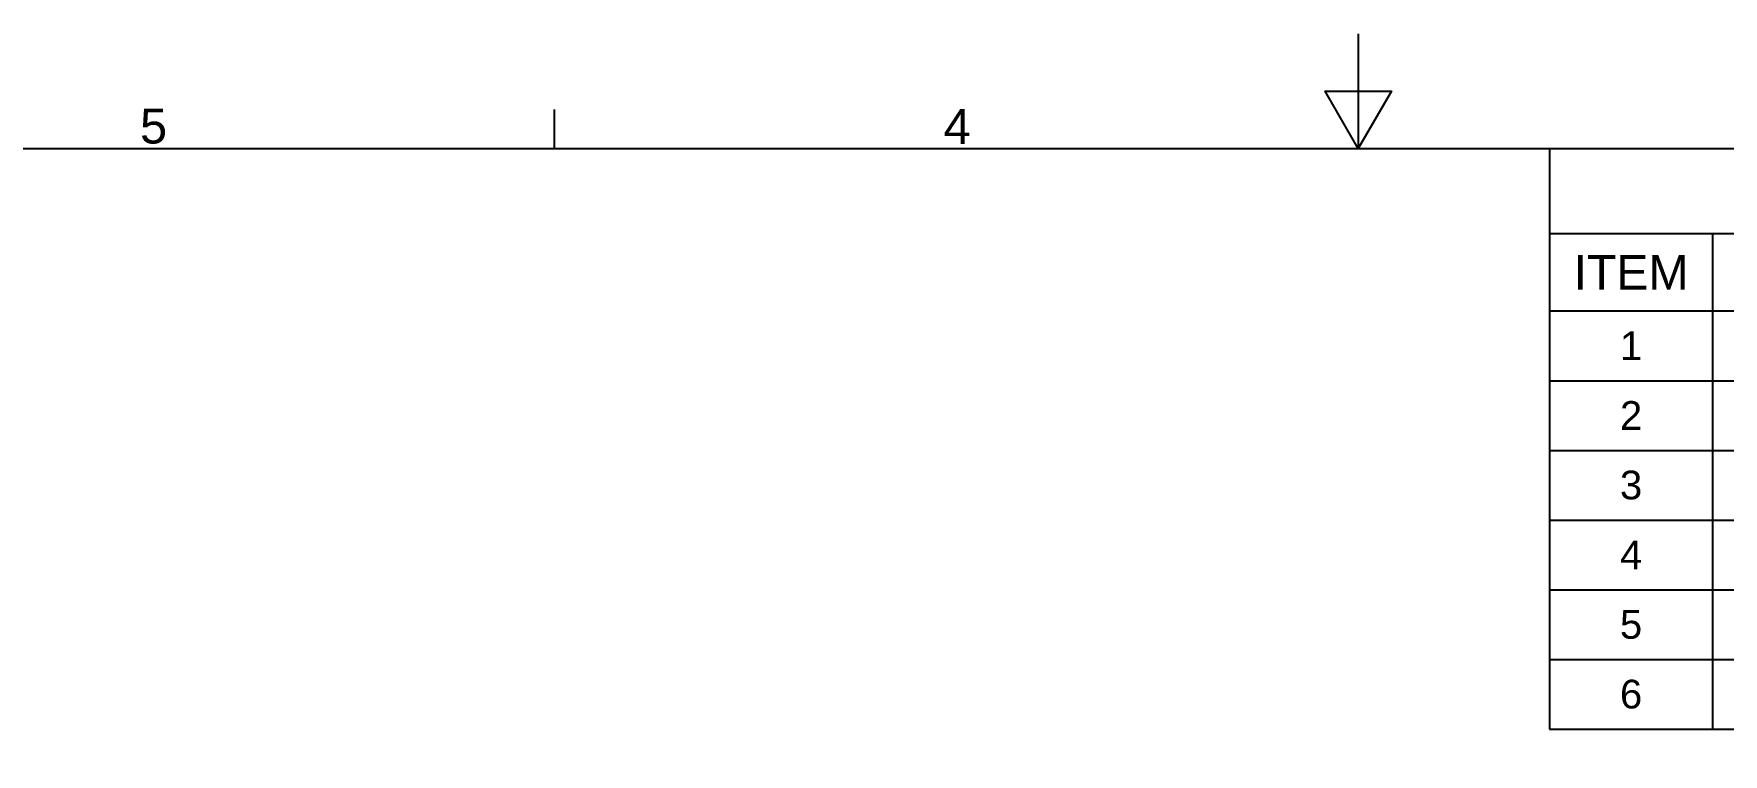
# Paper-space layout 'Intermittent Roller Sub Assy. of Washer' of a CAD drawing. Header units: millimetres. Extents: x -10 to 420, y -10 to 297.
# Drawn here: x 90 to 237.2, y 234.7 to 297.4 of the extents above; entities that cross this region are included whole.
import ezdxf

# ---------------------------------------------------------------- set-up
doc = ezdxf.new("R2010")
doc.units = ezdxf.units.MM
doc.layers.add('2dTransBorder', color=7, linetype='Continuous', lineweight=35)
doc.layers.add('Title', color=7, linetype='Continuous')
doc.styles.add('Current-ISO', font='arial.ttf')
doc.styles.get("Standard").update_dxf_attribs({"font": 'arial.ttf'})

# ---------------------------------------------------------------- blocks, each defined once
blk = doc.blocks.new('*T39')
at = {"color": 0, "lineweight": -2}
for p, q in [((0, 0), (14.19, 0)), ((0, 0), (0, -7.4)), ((14.19, 0), (27.27, 0)), ((27.27, 0), (80.74, 0)), ((80.74, 0), (135.82, 0)), ((135.82, 0), (188.18, 0)), ((188.18, 0), (188.18, -7.4)), ((0, -7.4), (14.19, -7.4)), ((0, -7.4), (0, -14.14)), ((14.19, -7.4), (27.27, -7.4)), ((14.19, -7.4), (14.19, -14.14)), ((27.27, -7.4), (80.74, -7.4)), ((27.27, -7.4), (27.27, -14.14)), ((80.74, -7.4), (135.82, -7.4)), ((80.74, -7.4), (80.74, -14.14)), ((135.82, -7.4), (188.18, -7.4)), ((135.82, -7.4), (135.82, -14.14)), ((188.18, -7.4), (188.18, -14.14)), ((0, -14.14), (14.19, -14.14)), ((0, -14.14), (0, -20.21)), ((14.19, -14.14), (27.27, -14.14)), ((14.19, -14.14), (14.19, -20.21)), ((27.27, -14.14), (80.74, -14.14)), ((27.27, -14.14), (27.27, -20.21)), ((80.74, -14.14), (135.82, -14.14)), ((80.74, -14.14), (80.74, -20.21)), ((135.82, -14.14), (188.18, -14.14)), ((135.82, -14.14), (135.82, -20.21)), ((188.18, -14.14), (188.18, -20.21)), ((0, -20.21), (14.19, -20.21)), ((0, -20.21), (0, -26.28)), ((14.19, -20.21), (27.27, -20.21)), ((14.19, -20.21), (14.19, -26.28)), ((27.27, -20.21), (80.74, -20.21)), ((27.27, -20.21), (27.27, -26.28)), ((80.74, -20.21), (135.82, -20.21)), ((80.74, -20.21), (80.74, -26.28)), ((135.82, -20.21), (188.18, -20.21)), ((135.82, -20.21), (135.82, -26.28)), ((188.18, -20.21), (188.18, -26.28)), ((0, -26.28), (14.19, -26.28)), ((0, -26.28), (0, -32.35)), ((14.19, -26.28), (27.27, -26.28)), ((14.19, -26.28), (14.19, -32.35)), ((27.27, -26.28), (80.74, -26.28)), ((27.27, -26.28), (27.27, -32.35)), ((80.74, -26.28), (135.82, -26.28)), ((80.74, -26.28), (80.74, -32.35)), ((135.82, -26.28), (188.18, -26.28)), ((135.82, -26.28), (135.82, -32.35)), ((188.18, -26.28), (188.18, -32.35)), ((0, -32.35), (14.19, -32.35)), ((0, -32.35), (0, -38.42)), ((14.19, -32.35), (27.27, -32.35)), ((14.19, -32.35), (14.19, -38.42)), ((27.27, -32.35), (80.74, -32.35)), ((27.27, -32.35), (27.27, -38.42)), ((80.74, -32.35), (135.82, -32.35)), ((80.74, -32.35), (80.74, -38.42)), ((135.82, -32.35), (188.18, -32.35)), ((135.82, -32.35), (135.82, -38.42)), ((188.18, -32.35), (188.18, -38.42)), ((0, -38.42), (14.19, -38.42)), ((0, -38.42), (0, -44.49)), ((14.19, -38.42), (27.27, -38.42)), ((14.19, -38.42), (14.19, -44.49)), ((27.27, -38.42), (80.74, -38.42)), ((27.27, -38.42), (27.27, -44.49)), ((80.74, -38.42), (135.82, -38.42)), ((80.74, -38.42), (80.74, -44.49)), ((135.82, -38.42), (188.18, -38.42)), ((135.82, -38.42), (135.82, -44.49)), ((188.18, -38.42), (188.18, -44.49)), ((0, -44.49), (14.19, -44.49)), ((0, -44.49), (0, -50.56)), ((14.19, -44.49), (27.27, -44.49)), ((14.19, -44.49), (14.19, -50.56)), ((27.27, -44.49), (80.74, -44.49)), ((27.27, -44.49), (27.27, -50.56)), ((80.74, -44.49), (135.82, -44.49)), ((80.74, -44.49), (80.74, -50.56)), ((135.82, -44.49), (188.18, -44.49)), ((135.82, -44.49), (135.82, -50.56)), ((188.18, -44.49), (188.18, -50.56)), ((0, -50.56), (14.19, -50.56)), ((14.19, -50.56), (27.27, -50.56)), ((27.27, -50.56), (80.74, -50.56)), ((80.74, -50.56), (135.82, -50.56)), ((135.82, -50.56), (188.18, -50.56))]:
    blk.add_line(p, q, dxfattribs=at)
at = {"color": 0}
for s, insert, char_height, width, attachment_point in [('Parts List', (94.09, -3.7), 3.5, 187.1822, 5), ('QTY', (20.73, -10.77), 3, 12.081, 5), ('Description', (108.28, -10.77), 3, 54.0777, 5), ('ITEM', (7.1, -10.77), 3, 13.1916, 5), ('FILE NAME', (54.01, -10.77), 3, 52.4713, 5), ('Blank', (162, -10.77), 3, 51.3606, 5), ('1', (7.1, -17.17), 2.5, 13.1916, 5), ('1', (20.73, -17.17), 2.5, 12.081, 5), ('VW252-03-1201', (27.77, -17.17), 2.5, 52.4713, 4), ('Shaft', (81.24, -17.17), 2.5, 54.0777, 4), ('M.S. Dia 20 Len - 350', (136.32, -17.17), 2.5, 51.3606, 4), ('2', (7.1, -23.24), 2.5, 13.1916, 5), ('4', (20.73, -23.24), 2.5, 12.081, 5), ('M10X30H', (27.77, -23.24), 2.5, 52.4713, 4), ('Hex Bolt M10x30', (81.24, -23.24), 2.5, 54.0777, 4), ('B.O.', (136.32, -23.24), 2.5, 51.3606, 4), ('Duplex Sprocket T-14, 3/8"', (81.24, -29.31), 2.5, 54.0777, 4), ('3', (7.1, -29.31), 2.5, 13.1916, 5), ('1', (20.73, -29.31), 2.5, 12.081, 5), ('VL02-103', (27.77, -29.31), 2.5, 52.4713, 4), ('B.O.', (136.32, -29.31), 2.5, 51.3606, 4), ('UCP_204', (27.77, -35.38), 2.5, 52.4713, 4), ('Brg with Block UCP-204', (81.24, -35.38), 2.5, 54.0777, 4), ('4', (7.1, -35.38), 2.5, 13.1916, 5), ('2', (20.73, -35.38), 2.5, 12.081, 5), ('B.O.', (136.32, -35.38), 2.5, 51.3606, 4), ('5', (7.1, -41.45), 2.5, 13.1916, 5), ('1', (20.73, -41.45), 2.5, 12.081, 5), ('VL02-102-1', (27.77, -41.45), 2.5, 52.4713, 4), ('Bush', (81.24, -41.45), 2.5, 54.0777, 4), ('Brass, OD-19, ID-17 Len - 60', (136.32, -41.45), 2.5, 51.3606, 4), ('6', (7.1, -47.52), 2.5, 13.1916, 5), ('1', (20.73, -47.52), 2.5, 12.081, 5), ('VL02-102-2', (27.77, -47.52), 2.5, 52.4713, 4), ('Rubber Roller', (81.24, -47.52), 2.5, 54.0777, 4), ('OD-51, Bor - 18, Len 60', (136.32, -47.52), 2.5, 51.3606, 4)]:
    blk.add_mtext(s, dxfattribs=dict(at, insert=insert, char_height=char_height, width=width, attachment_point=attachment_point))
blk = doc.blocks.new('Default Border')
at = {"layer": '2dTransBorder', "color": 179, "linetype": 'Continuous', "lineweight": 25, "true_color": 0x262659}
for points in [[(210, 302), (210, 292), (207.11, 297), (212.89, 297), (210, 292)], [(140, 292), (140, 295.4)], [(5, 5), (5, 292), (415, 292), (415, 5), (5, 5)]]:
    blk.add_lwpolyline(points, dxfattribs=at)
at = {"layer": '2dTransBorder', "color": 179, "lineweight": 211, "char_height": 3.05, "attachment_point": 7, "style": 'Current-ISO'}
for s, insert in [('5', (103.88, 292.4)), ('4', (173.88, 292.4))]:
    blk.add_mtext(s, dxfattribs=dict(at, insert=insert))
blk = doc.blocks.new('Title')
at = {"layer": '2dTransBorder'}
blk.add_blockref('Default Border', (-5, -5), dxfattribs=at)

psp = doc.layouts.new('Intermittent Roller Sub Assy. of Washer')

# ---------------------------------------------------------------- block references
psp.add_blockref('*T39', (222.05, 287.39))
at = {"layer": 'Title'}
psp.add_blockref('Title', (0.39, 0.39), dxfattribs=at)

doc.saveas('drawing.dxf')
